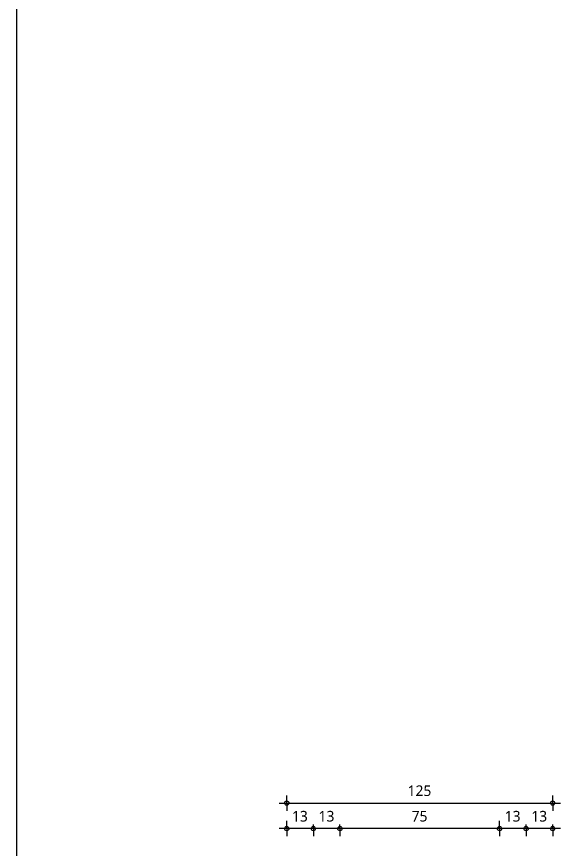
# Model space of a CAD drawing. Header units: millimetres. Extents: x 32900 to 38291, y -18988 to 4133.
# Drawn here: x 37279.5 to 37535.1, y 619.9 to 1011.1 of the extents above; entities that cross this region are included whole.
import ezdxf

# ---------------------------------------------------------------- set-up
doc = ezdxf.new("R2010")
doc.units = ezdxf.units.MM
for name, color, linetype, lineweight in [('A-ANNO-DIMS', 211, 'Continuous', 13), ('A-ANNO-DIMS-2', 211, 'Continuous', 13), ('A-DETL', 90, 'Continuous', 13)]:
    doc.layers.add(name, color=color, linetype=linetype, lineweight=lineweight)
doc.styles.add('Segoe UI', font='segoeui.ttf', dxfattribs={"height": 5})
doc.dimstyles.new('2_5_mm_3', dxfattribs={"dimscale": 304.8, "dimtxt": 5.23682, "dimasz": 0.006562, "dimexe": 0.011811, "dimexo": 0.0625, "dimgap": 0.005906, "dimtad": 1, "dimdec": 0, "dimzin": 0, "dimdsep": 46, "dimtxsty": 'Segoe UI', "dimblk1": 'DOTBLANK', "dimblk2": 'DOTBLANK', "dimsah": 1, "dimcen": 0.09, "dimdle": 0.011811, "dimazin": 0, "dimtfac": 1, "dimtdec": 4, "dimtix": 1, "dimtmove": 0, "dimatfit": 3, "dimfxl": 0.011811, "dimfxlon": 1, "dimtvp": 1, "dimtfill": 1, "dimtolj": 1, "dimtzin": 0, "dimarcsym": 2})

# ---------------------------------------------------------------- blocks, each defined once
blk = doc.blocks.new('DIMBLOCK651-Details ziekenhuis Utiliteitsgebouw')
at = {"layer": 'A-ANNO-DIMS-2'}
for p, q in [((37518.98, 629.18), (37518.98, 632.78)), ((37531.48, 629.18), (37531.48, 632.78)), ((37535.08, 629.18), (37518.98, 629.18)), ((37518.98, 629.18), (37518.98, 625.58)), ((37531.48, 629.18), (37531.48, 625.58))]:
    blk.add_line(p, q, dxfattribs=at)
for centre in [(37518.98, 629.18), (37531.48, 629.18)]:
    blk.add_circle(centre, 1, dxfattribs=at)
at = {"layer": 'A-ANNO-DIMS-2', "color": 0, "insert": (37521.42, 637.51), "char_height": 5, "width": 9.1406, "attachment_point": 1, "line_spacing_factor": 1.142579, "style": 'Segoe UI', "bg_fill": 3, "box_fill_scale": 1.25, "bg_fill_color": 9, "bg_fill_true_color": 13158600, "bg_fill_transparency": 0}
blk.add_mtext('13', dxfattribs=at)
blk = doc.blocks.new('_DotBlank')
at = {"color": 0, "linetype": 'ByBlock', "lineweight": -2}
blk.add_line((-0.5, 0), (-1, 0), dxfattribs=at)
blk.add_circle((0, 0), 0.5, dxfattribs=at)
blk = doc.blocks.new('DIMBLOCK652-Details ziekenhuis Utiliteitsgebouw')
at = {"layer": 'A-ANNO-DIMS-2'}
for p, q in [((37506.48, 629.18), (37506.48, 632.78)), ((37518.98, 629.18), (37518.98, 632.78)), ((37518.98, 629.18), (37506.48, 629.18)), ((37506.48, 629.18), (37506.48, 625.58)), ((37518.98, 629.18), (37518.98, 625.58))]:
    blk.add_line(p, q, dxfattribs=at)
for centre in [(37506.48, 629.18), (37518.98, 629.18)]:
    blk.add_circle(centre, 1, dxfattribs=at)
at = {"layer": 'A-ANNO-DIMS-2', "color": 0, "insert": (37508.92, 637.51), "char_height": 5, "width": 9.1406, "attachment_point": 1, "line_spacing_factor": 1.142579, "style": 'Segoe UI', "bg_fill": 3, "box_fill_scale": 1.25, "bg_fill_color": 9, "bg_fill_true_color": 13158600, "bg_fill_transparency": 0}
blk.add_mtext('13', dxfattribs=at)
blk = doc.blocks.new('DIMBLOCK653-Details ziekenhuis Utiliteitsgebouw')
at = {"layer": 'A-ANNO-DIMS-2'}
for p, q in [((37431.48, 629.18), (37431.48, 632.78)), ((37506.48, 629.18), (37506.48, 632.78)), ((37506.48, 629.18), (37431.48, 629.18)), ((37431.48, 629.18), (37431.48, 625.58)), ((37506.48, 629.18), (37506.48, 625.58))]:
    blk.add_line(p, q, dxfattribs=at)
for centre in [(37431.48, 629.18), (37506.48, 629.18)]:
    blk.add_circle(centre, 1, dxfattribs=at)
at = {"layer": 'A-ANNO-DIMS-2', "color": 0, "insert": (37465.17, 637.51), "char_height": 5, "width": 9.1406, "attachment_point": 1, "line_spacing_factor": 1.142579, "style": 'Segoe UI', "bg_fill": 3, "box_fill_scale": 1.25, "bg_fill_color": 9, "bg_fill_true_color": 13158600, "bg_fill_transparency": 0}
blk.add_mtext('75', dxfattribs=at)
blk = doc.blocks.new('DIMBLOCK654-Details ziekenhuis Utiliteitsgebouw')
at = {"layer": 'A-ANNO-DIMS-2'}
for p, q in [((37418.98, 629.18), (37418.98, 632.78)), ((37431.48, 629.18), (37431.48, 632.78)), ((37431.48, 629.18), (37418.98, 629.18)), ((37418.98, 629.18), (37418.98, 625.58)), ((37431.48, 629.18), (37431.48, 625.58))]:
    blk.add_line(p, q, dxfattribs=at)
for centre in [(37418.98, 629.18), (37431.48, 629.18)]:
    blk.add_circle(centre, 1, dxfattribs=at)
at = {"layer": 'A-ANNO-DIMS-2', "color": 0, "insert": (37421.42, 637.51), "char_height": 5, "width": 9.1406, "attachment_point": 1, "line_spacing_factor": 1.142579, "style": 'Segoe UI', "bg_fill": 3, "box_fill_scale": 1.25, "bg_fill_color": 9, "bg_fill_true_color": 13158600, "bg_fill_transparency": 0}
blk.add_mtext('13', dxfattribs=at)
blk = doc.blocks.new('DIMBLOCK655-Details ziekenhuis Utiliteitsgebouw')
at = {"layer": 'A-ANNO-DIMS-2'}
for p, q in [((37406.48, 629.18), (37406.48, 632.78)), ((37418.98, 629.18), (37418.98, 632.78)), ((37418.98, 629.18), (37402.88, 629.18)), ((37406.48, 629.18), (37406.48, 625.58)), ((37418.98, 629.18), (37418.98, 625.58))]:
    blk.add_line(p, q, dxfattribs=at)
for centre in [(37406.48, 629.18), (37418.98, 629.18)]:
    blk.add_circle(centre, 1, dxfattribs=at)
at = {"layer": 'A-ANNO-DIMS-2', "color": 0, "insert": (37408.92, 637.51), "char_height": 5, "width": 9.1406, "attachment_point": 1, "line_spacing_factor": 1.142579, "style": 'Segoe UI', "bg_fill": 3, "box_fill_scale": 1.25, "bg_fill_color": 9, "bg_fill_true_color": 13158600, "bg_fill_transparency": 0}
blk.add_mtext('13', dxfattribs=at)
blk = doc.blocks.new('DIMBLOCK656-Details ziekenhuis Utiliteitsgebouw')
at = {"layer": 'A-ANNO-DIMS-2'}
for p, q in [((37406.48, 641.18), (37406.48, 644.78)), ((37531.48, 641.18), (37531.48, 644.78)), ((37402.88, 641.18), (37535.08, 641.18)), ((37406.48, 641.18), (37406.48, 637.58)), ((37531.48, 641.18), (37531.48, 637.58))]:
    blk.add_line(p, q, dxfattribs=at)
for centre in [(37406.48, 641.18), (37531.48, 641.18)]:
    blk.add_circle(centre, 1, dxfattribs=at)
at = {"layer": 'A-ANNO-DIMS-2', "color": 0, "insert": (37463.26, 649.51), "char_height": 5, "width": 13.7109, "attachment_point": 1, "line_spacing_factor": 1.142579, "style": 'Segoe UI', "bg_fill": 3, "box_fill_scale": 1.25, "bg_fill_color": 9, "bg_fill_true_color": 13158600, "bg_fill_transparency": 0}
blk.add_mtext('125', dxfattribs=at)

msp = doc.modelspace()

# ---------------------------------------------------------------- linework, layer by layer
at = {"layer": 'A-DETL', "lineweight": 18}
msp.add_line((37279.51, 3651.86), (37279.51, -18988.14), dxfattribs=at)

# ---------------------------------------------------------------- dimensions: what is measured, and where the dimension line sits
at = {"layer": 'A-ANNO-DIMS'}
dim = msp.add_linear_dim(base=(37518.97547771, 629.18458018), p1=(37531.47547771, 625.58458018), p2=(37518.97547771, 625.58458018), dimstyle='2_5_mm_3', override={"dimpost": '<>', "dimfxl": 12.5}, dxfattribs=at)
dim.commit()
dim.dimension.update_dxf_attribs({"geometry": 'DIMBLOCK651-Details ziekenhuis Utiliteitsgebouw', "text_midpoint": (37525.22547771, 633.58395257)})

# ---------------------------------------------------------------- next in the draw order: dimensions: what is measured, and where the dimension line sits
dim = msp.add_linear_dim(base=(37506.47547771, 629.18458018), p1=(37518.97547771, 625.58458018), p2=(37506.47547771, 625.58458018), dimstyle='2_5_mm_3', override={"dimpost": '<>', "dimfxl": 12.5}, dxfattribs=at)
dim.commit()
dim.dimension.update_dxf_attribs({"geometry": 'DIMBLOCK652-Details ziekenhuis Utiliteitsgebouw', "text_midpoint": (37512.72547771, 633.58395257)})

# ---------------------------------------------------------------- next in the draw order: dimensions: what is measured, and where the dimension line sits
dim = msp.add_linear_dim(base=(37431.48, 629.18), p1=(37506.48, 625.58), p2=(37431.48, 625.58), dimstyle='2_5_mm_3', override={"dimpost": '<>', "dimfxl": 75}, dxfattribs=at)
dim.commit()
dim.dimension.update_dxf_attribs({"geometry": 'DIMBLOCK653-Details ziekenhuis Utiliteitsgebouw', "text_midpoint": (37468.98, 633.53)})

# ---------------------------------------------------------------- next in the draw order: dimensions: what is measured, and where the dimension line sits
dim = msp.add_linear_dim(base=(37418.97547771, 629.18458018), p1=(37431.47547771, 625.58458018), p2=(37418.97547771, 625.58458018), dimstyle='2_5_mm_3', override={"dimpost": '<>', "dimfxl": 12.5}, dxfattribs=at)
dim.commit()
dim.dimension.update_dxf_attribs({"geometry": 'DIMBLOCK654-Details ziekenhuis Utiliteitsgebouw', "text_midpoint": (37425.22547771, 633.58395257)})

# ---------------------------------------------------------------- next in the draw order: dimensions: what is measured, and where the dimension line sits
dim = msp.add_linear_dim(base=(37406.47547771, 629.18458018), p1=(37418.97547771, 625.58458018), p2=(37406.47547771, 625.58458018), dimstyle='2_5_mm_3', override={"dimpost": '<>', "dimfxl": 12.5}, dxfattribs=at)
dim.commit()
dim.dimension.update_dxf_attribs({"geometry": 'DIMBLOCK655-Details ziekenhuis Utiliteitsgebouw', "text_midpoint": (37412.72547771, 633.58395257)})

# ---------------------------------------------------------------- next in the draw order: dimensions: what is measured, and where the dimension line sits
dim = msp.add_linear_dim(base=(37531.48, 641.18), p1=(37406.48, 637.58), p2=(37531.48, 637.58), dimstyle='2_5_mm_3', override={"dimpost": '<>', "dimfxl": 125}, dxfattribs=at)
dim.commit()
dim.dimension.update_dxf_attribs({"geometry": 'DIMBLOCK656-Details ziekenhuis Utiliteitsgebouw', "text_midpoint": (37468.98, 645.58)})

doc.saveas('drawing.dxf')
